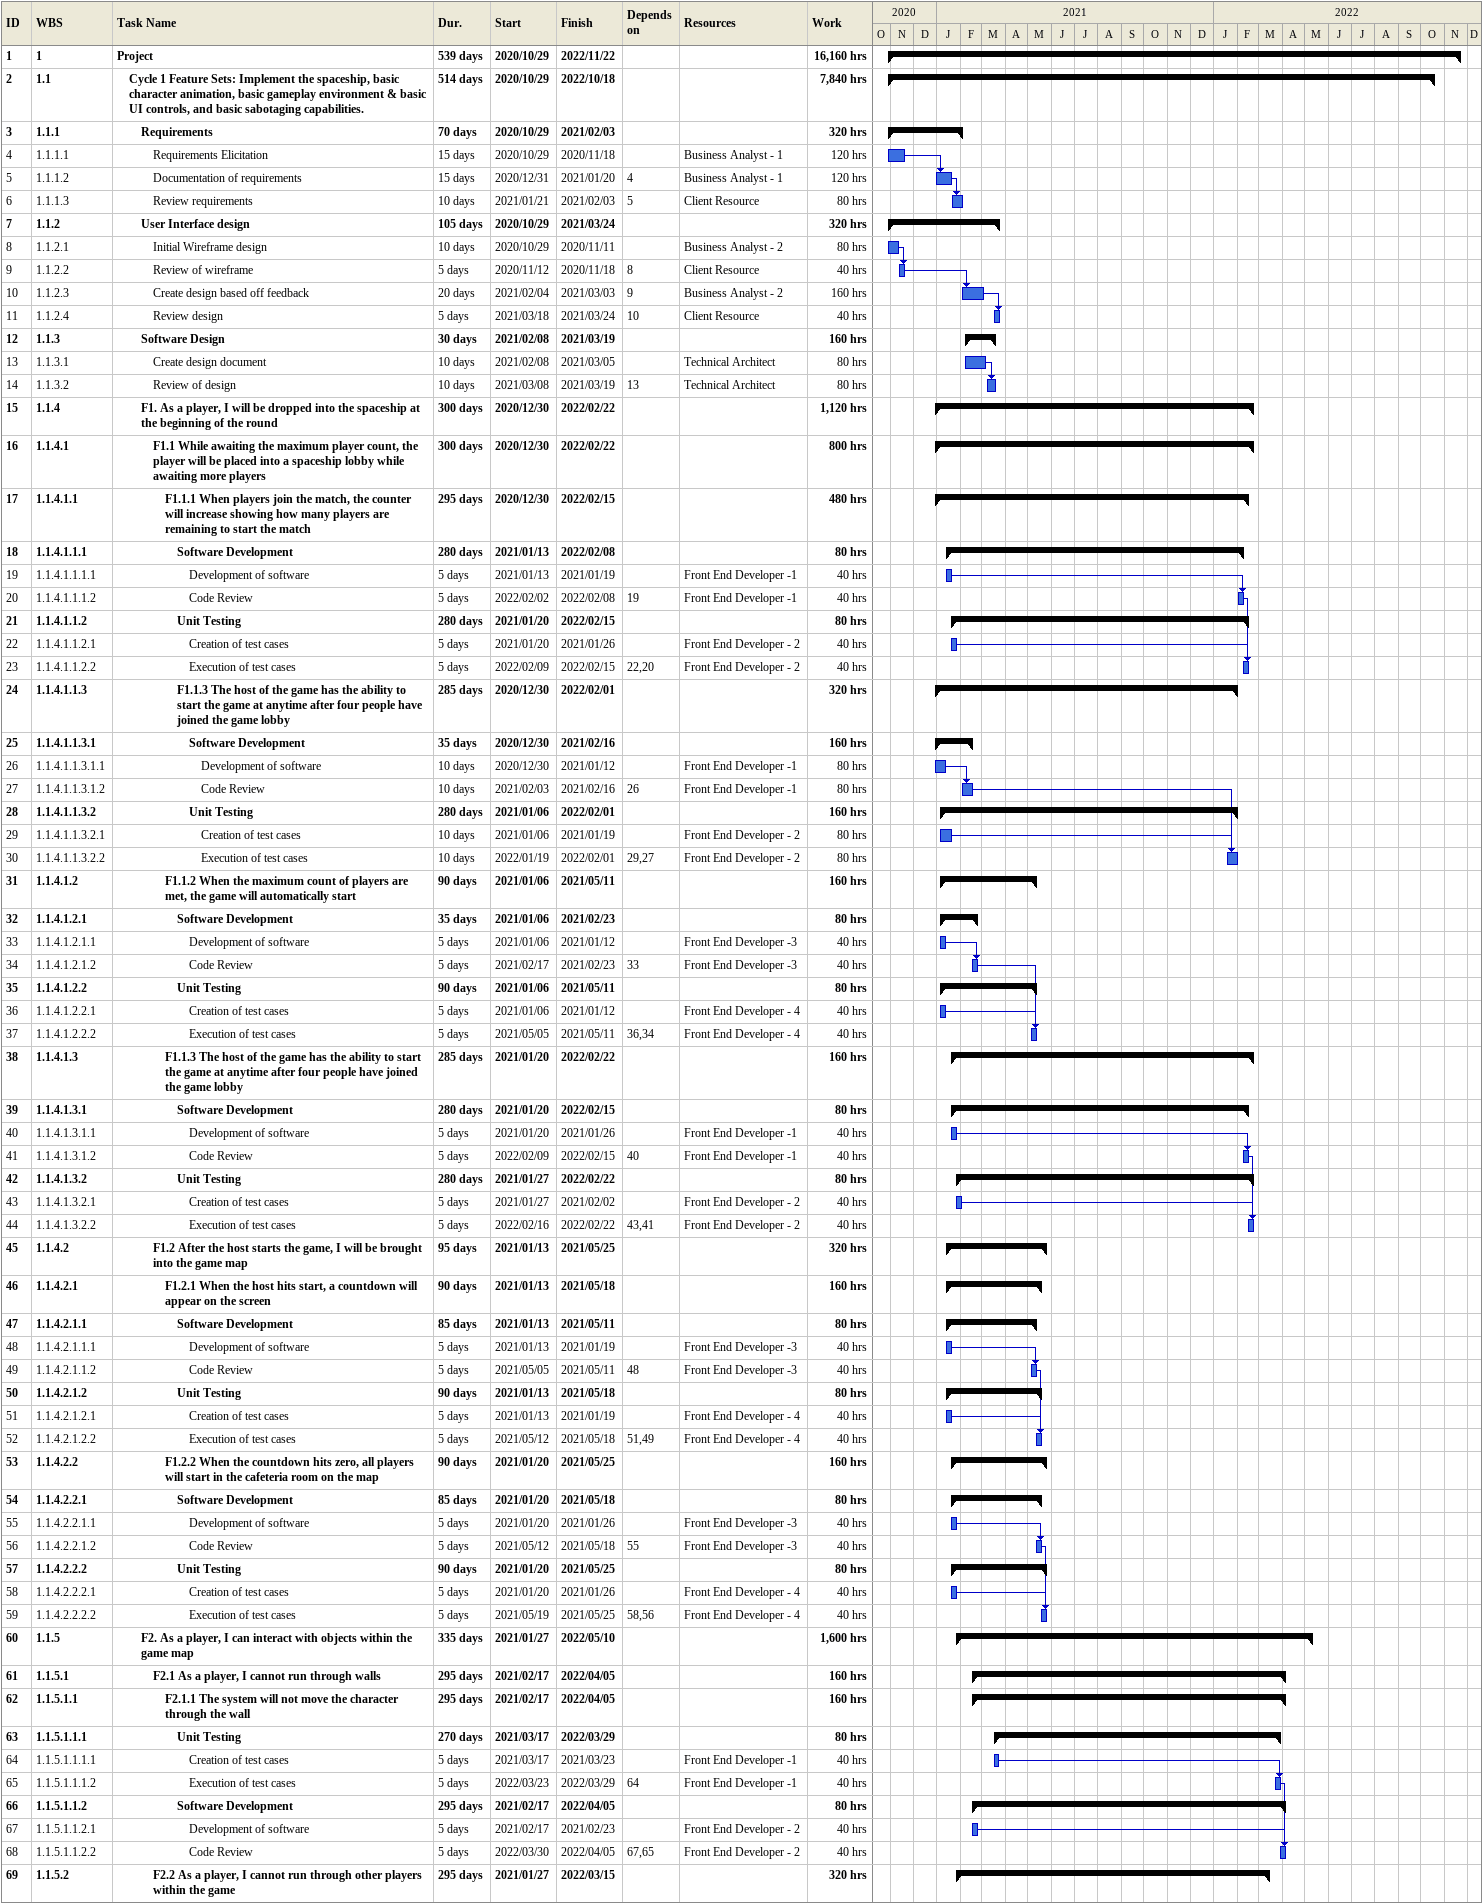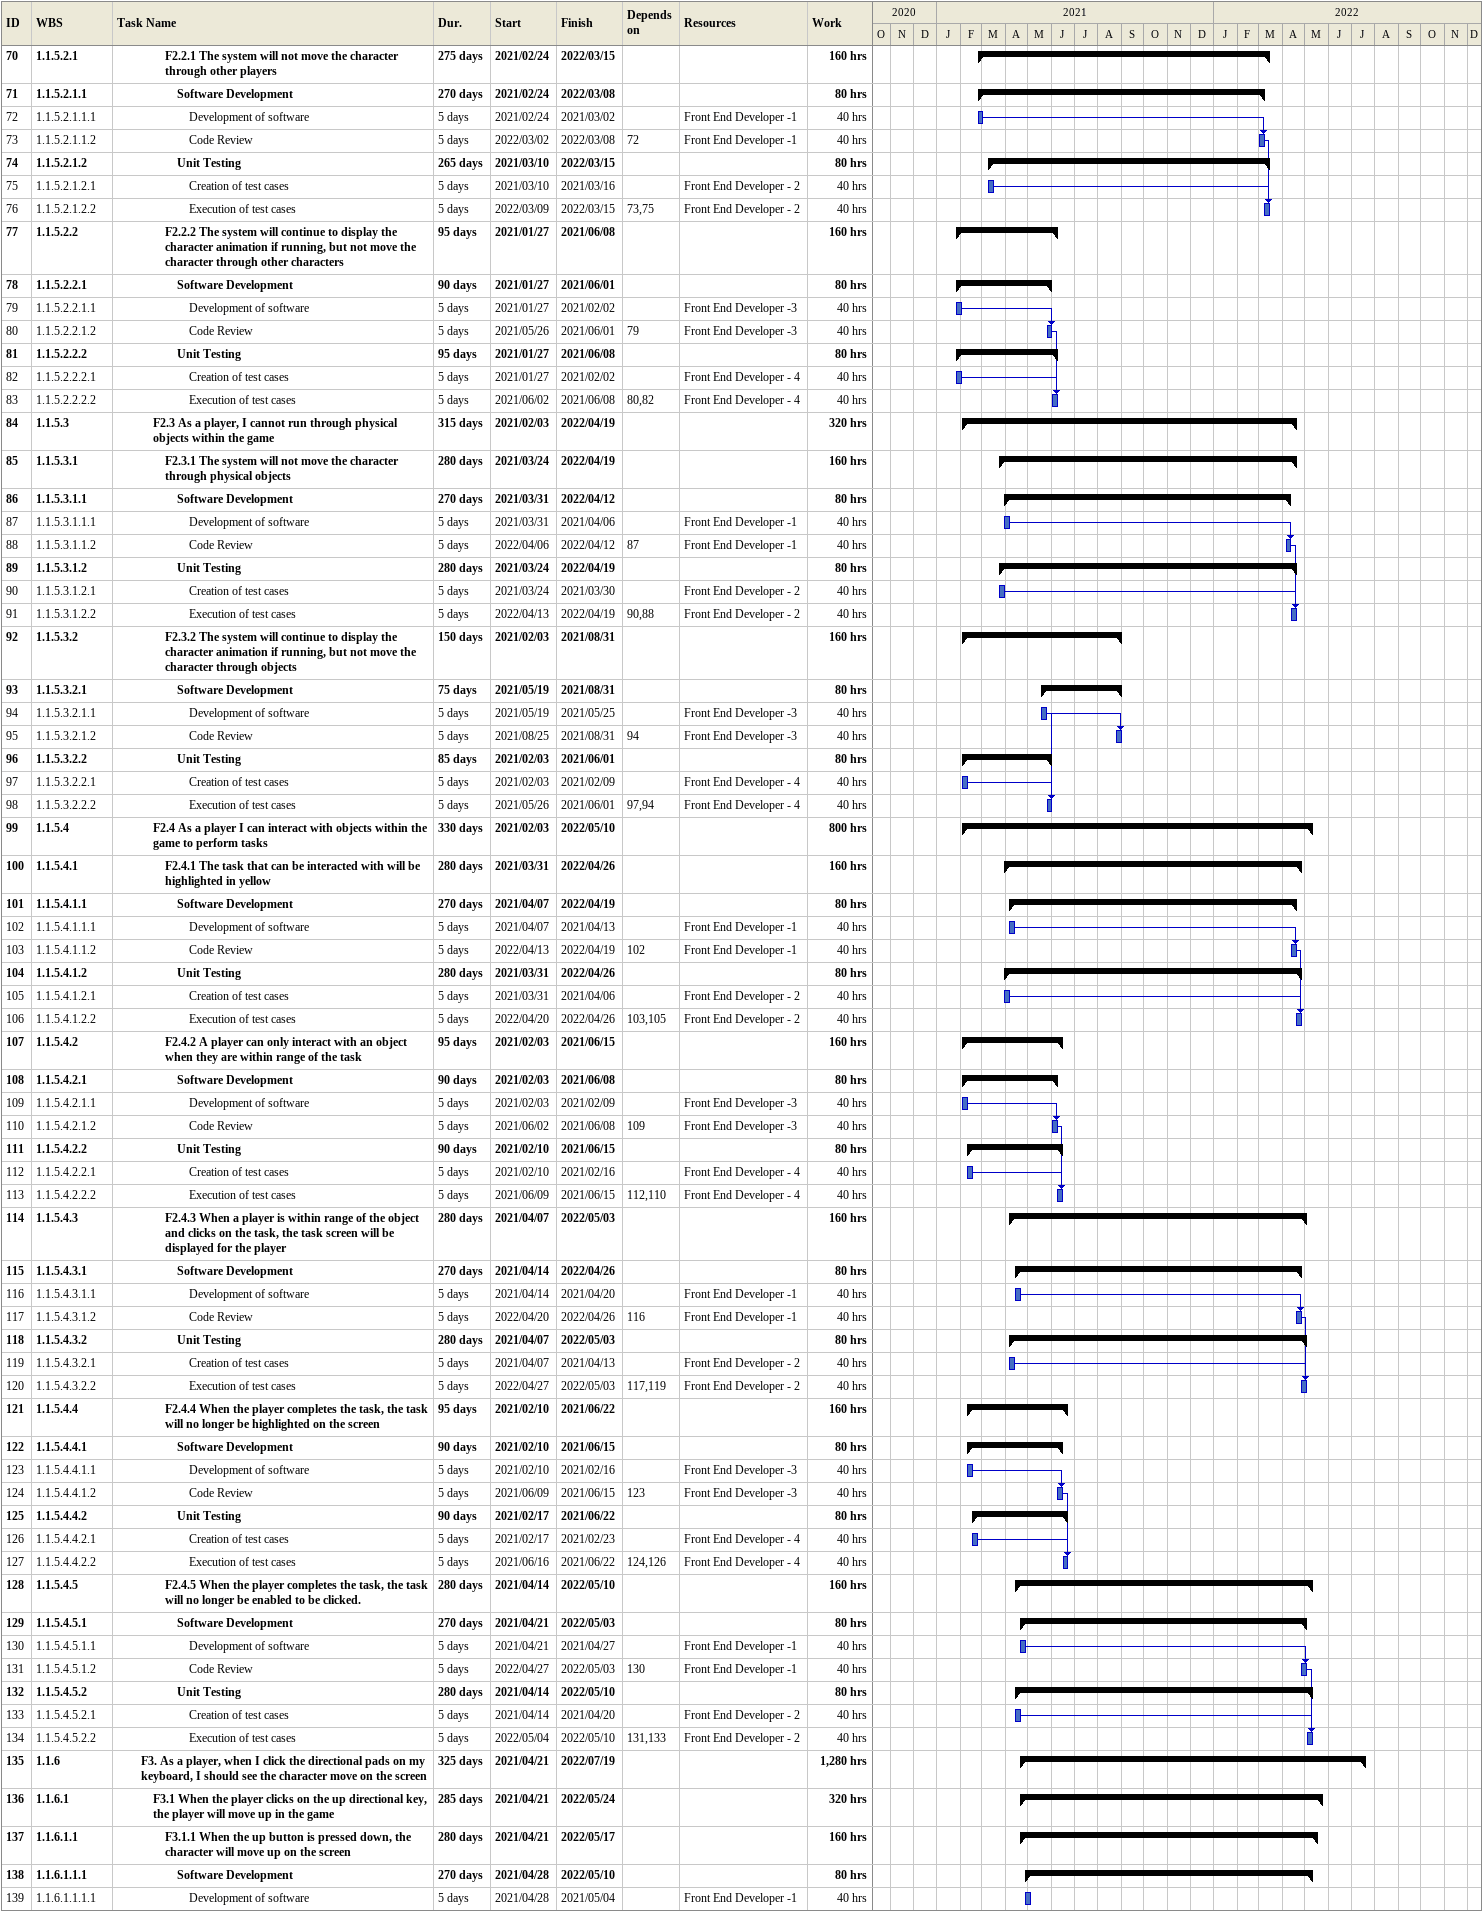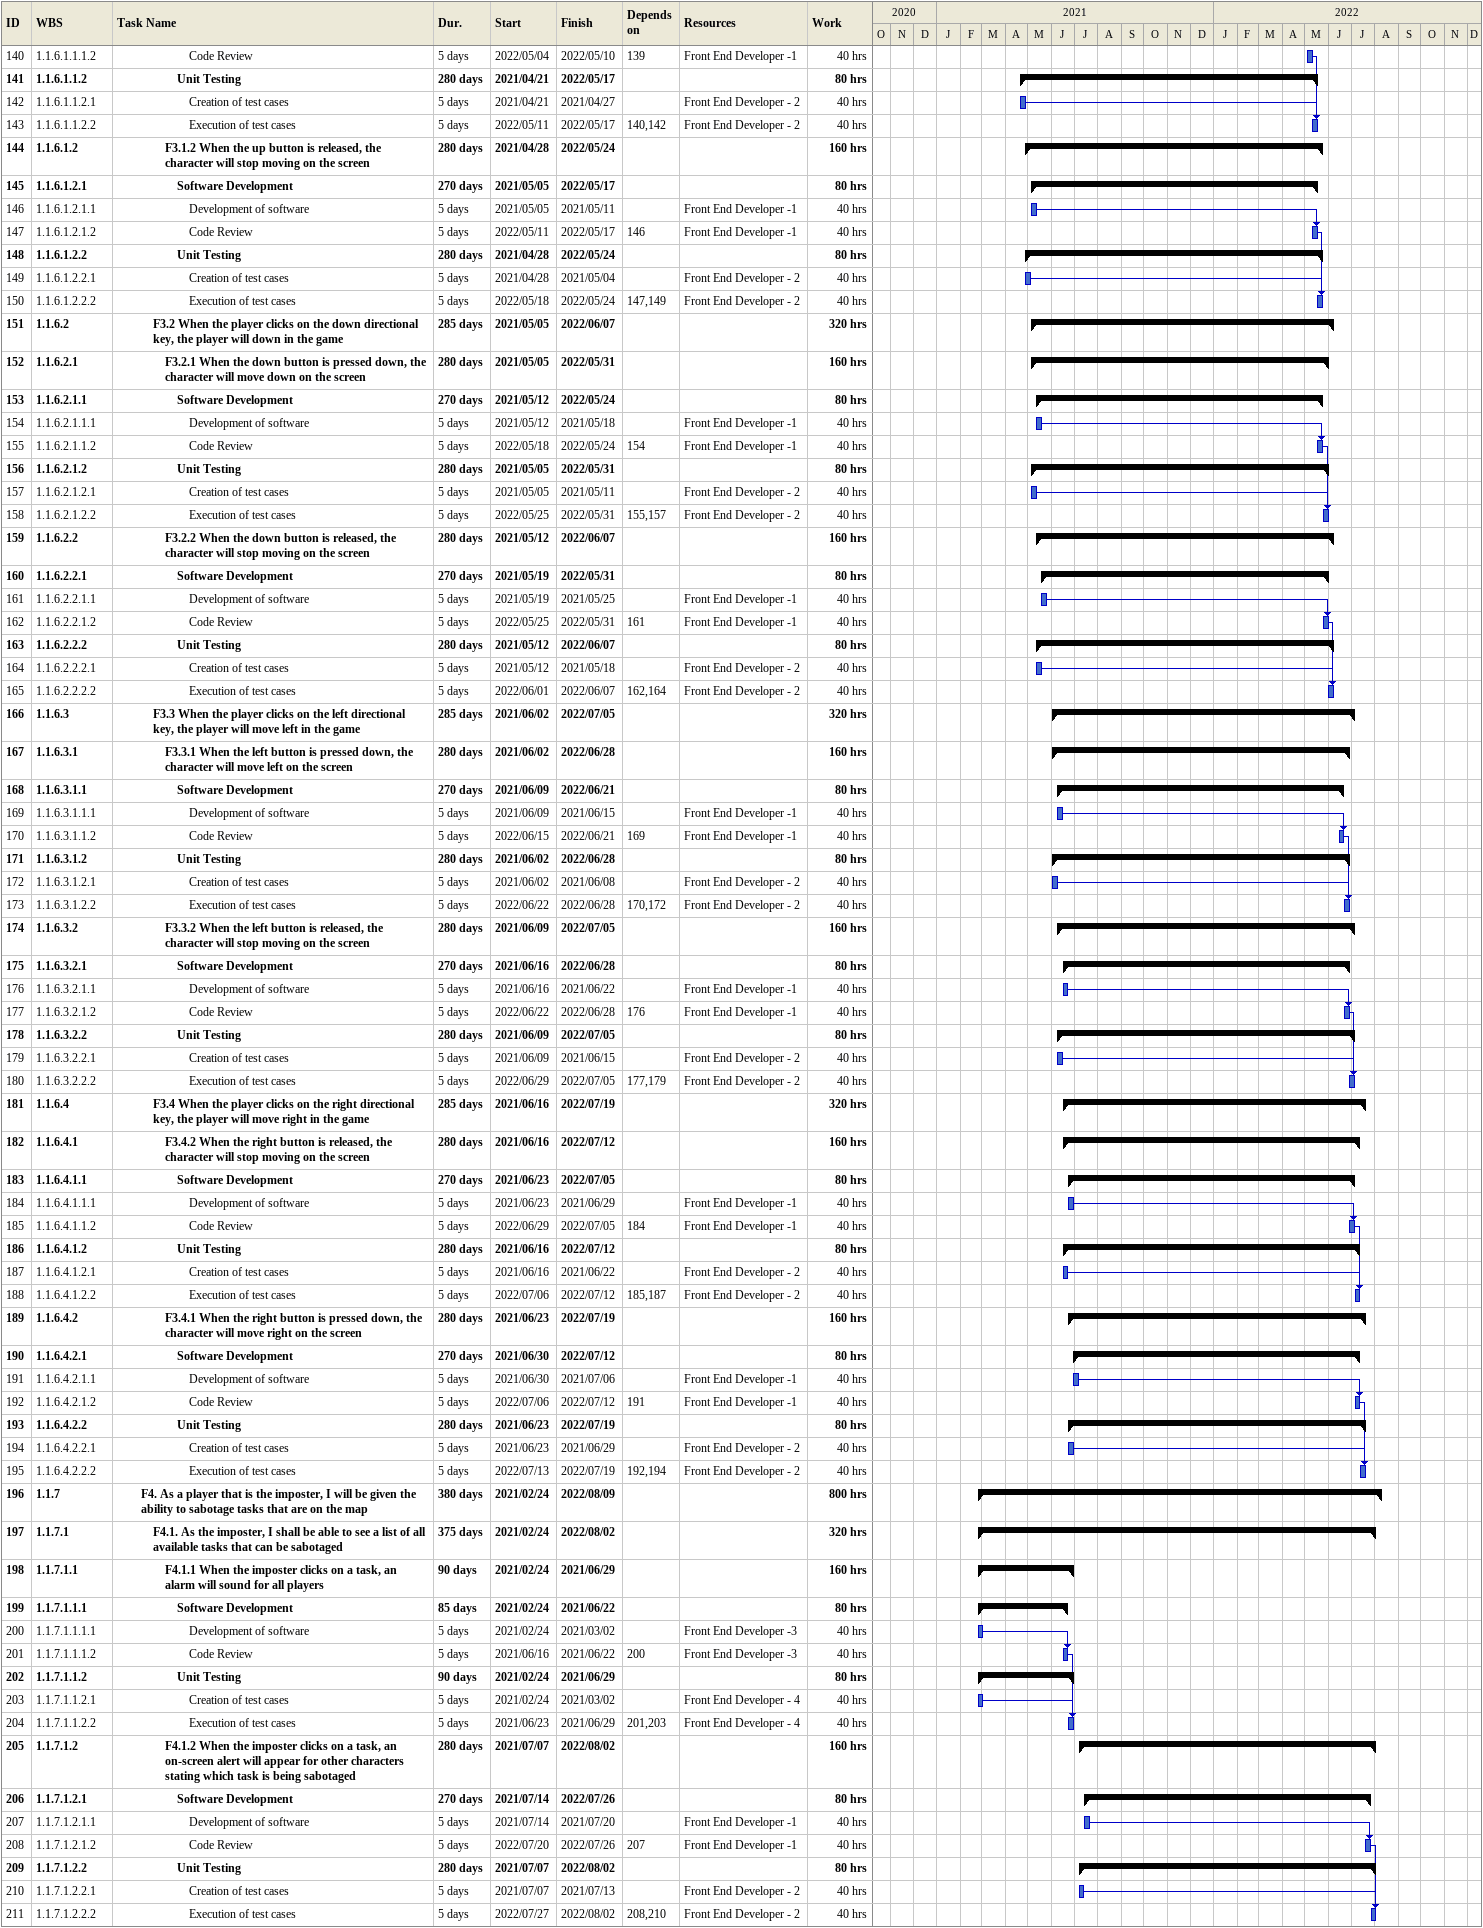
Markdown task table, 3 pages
| ID | WBS | Task | Duration | Start | Finish | Predecessors | Resources | Work (h) |
|---|---|---|---|---|---|---|---|---|
| 1 | 1 | **Project** | 539d | 2020-10-29 | 2022-11-22 |  |  | 16160 |
| 2 | 1.1 | **Cycle 1 Feature Sets: Implement the spaceship, basic character animation, basic gameplay environment & basic UI controls, and basic sabotaging capabilities.** | 514d | 2020-10-29 | 2022-10-18 |  |  | 7840 |
| 3 | 1.1.1 | **Requirements** | 70d | 2020-10-29 | 2021-02-03 |  |  | 320 |
| 4 | 1.1.1.1 | Requirements Elicitation | 15d | 2020-10-29 | 2020-11-18 |  | Business Analyst - 1 | 120 |
| 5 | 1.1.1.2 | Documentation of requirements | 15d | 2020-12-31 | 2021-01-20 | 4 | Business Analyst - 1 | 120 |
| 6 | 1.1.1.3 | Review requirements | 10d | 2021-01-21 | 2021-02-03 | 5 | Client Resource | 80 |
| 7 | 1.1.2 | **User Interface design** | 105d | 2020-10-29 | 2021-03-24 |  |  | 320 |
| 8 | 1.1.2.1 | Initial Wireframe design | 10d | 2020-10-29 | 2020-11-11 |  | Business Analyst - 2 | 80 |
| 9 | 1.1.2.2 | Review of wireframe | 5d | 2020-11-12 | 2020-11-18 | 8 | Client Resource | 40 |
| 10 | 1.1.2.3 | Create design based off feedback | 20d | 2021-02-04 | 2021-03-03 | 9 | Business Analyst - 2 | 160 |
| 11 | 1.1.2.4 | Review design | 5d | 2021-03-18 | 2021-03-24 | 10 | Client Resource | 40 |
| 12 | 1.1.3 | **Software Design** | 30d | 2021-02-08 | 2021-03-19 |  |  | 160 |
| 13 | 1.1.3.1 | Create design document | 10d | 2021-02-08 | 2021-03-05 |  | Technical Architect | 80 |
| 14 | 1.1.3.2 | Review of design | 10d | 2021-03-08 | 2021-03-19 | 13 | Technical Architect | 80 |
| 15 | 1.1.4 | **F1. As a player, I will be dropped into the spaceship at the beginning of the round** | 300d | 2020-12-30 | 2022-02-22 |  |  | 1120 |
| 16 | 1.1.4.1 | **F1.1 While awaiting the maximum player count, the player will be placed into a spaceship lobby while awaiting more players** | 300d | 2020-12-30 | 2022-02-22 |  |  | 800 |
| 17 | 1.1.4.1.1 | **F1.1.1 When players join the match, the counter will increase showing how many players are remaining to start the match** | 295d | 2020-12-30 | 2022-02-15 |  |  | 480 |
| 18 | 1.1.4.1.1.1 | **Software Development** | 280d | 2021-01-13 | 2022-02-08 |  |  | 80 |
| 19 | 1.1.4.1.1.1.1 | Development of software | 5d | 2021-01-13 | 2021-01-19 |  | Front End Developer -1 | 40 |
| 20 | 1.1.4.1.1.1.2 | Code Review | 5d | 2022-02-02 | 2022-02-08 | 19 | Front End Developer -1 | 40 |
| 21 | 1.1.4.1.1.2 | **Unit Testing** | 280d | 2021-01-20 | 2022-02-15 |  |  | 80 |
| 22 | 1.1.4.1.1.2.1 | Creation of test cases | 5d | 2021-01-20 | 2021-01-26 |  | Front End Developer - 2 | 40 |
| 23 | 1.1.4.1.1.2.2 | Execution of test cases | 5d | 2022-02-09 | 2022-02-15 | 22, 20 | Front End Developer - 2 | 40 |
| 24 | 1.1.4.1.1.3 | **F1.1.3 The host of the game has the ability to start the game at anytime after four people have joined the game lobby** | 285d | 2020-12-30 | 2022-02-01 |  |  | 320 |
| 25 | 1.1.4.1.1.3.1 | **Software Development** | 35d | 2020-12-30 | 2021-02-16 |  |  | 160 |
| 26 | 1.1.4.1.1.3.1.1 | Development of software | 10d | 2020-12-30 | 2021-01-12 |  | Front End Developer -1 | 80 |
| 27 | 1.1.4.1.1.3.1.2 | Code Review | 10d | 2021-02-03 | 2021-02-16 | 26 | Front End Developer -1 | 80 |
| 28 | 1.1.4.1.1.3.2 | **Unit Testing** | 280d | 2021-01-06 | 2022-02-01 |  |  | 160 |
| 29 | 1.1.4.1.1.3.2.1 | Creation of test cases | 10d | 2021-01-06 | 2021-01-19 |  | Front End Developer - 2 | 80 |
| 30 | 1.1.4.1.1.3.2.2 | Execution of test cases | 10d | 2022-01-19 | 2022-02-01 | 29, 27 | Front End Developer - 2 | 80 |
| 31 | 1.1.4.1.2 | **F1.1.2 When the maximum count of players are met, the game will automatically start** | 90d | 2021-01-06 | 2021-05-11 |  |  | 160 |
| 32 | 1.1.4.1.2.1 | **Software Development** | 35d | 2021-01-06 | 2021-02-23 |  |  | 80 |
| 33 | 1.1.4.1.2.1.1 | Development of software | 5d | 2021-01-06 | 2021-01-12 |  | Front End Developer -3 | 40 |
| 34 | 1.1.4.1.2.1.2 | Code Review | 5d | 2021-02-17 | 2021-02-23 | 33 | Front End Developer -3 | 40 |
| 35 | 1.1.4.1.2.2 | **Unit Testing** | 90d | 2021-01-06 | 2021-05-11 |  |  | 80 |
| 36 | 1.1.4.1.2.2.1 | Creation of test cases | 5d | 2021-01-06 | 2021-01-12 |  | Front End Developer - 4 | 40 |
| 37 | 1.1.4.1.2.2.2 | Execution of test cases | 5d | 2021-05-05 | 2021-05-11 | 36, 34 | Front End Developer - 4 | 40 |
| 38 | 1.1.4.1.3 | **F1.1.3 The host of the game has the ability to start the game at anytime after four people have joined the game lobby** | 285d | 2021-01-20 | 2022-02-22 |  |  | 160 |
| 39 | 1.1.4.1.3.1 | **Software Development** | 280d | 2021-01-20 | 2022-02-15 |  |  | 80 |
| 40 | 1.1.4.1.3.1.1 | Development of software | 5d | 2021-01-20 | 2021-01-26 |  | Front End Developer -1 | 40 |
| 41 | 1.1.4.1.3.1.2 | Code Review | 5d | 2022-02-09 | 2022-02-15 | 40 | Front End Developer -1 | 40 |
| 42 | 1.1.4.1.3.2 | **Unit Testing** | 280d | 2021-01-27 | 2022-02-22 |  |  | 80 |
| 43 | 1.1.4.1.3.2.1 | Creation of test cases | 5d | 2021-01-27 | 2021-02-02 |  | Front End Developer - 2 | 40 |
| 44 | 1.1.4.1.3.2.2 | Execution of test cases | 5d | 2022-02-16 | 2022-02-22 | 43, 41 | Front End Developer - 2 | 40 |
| 45 | 1.1.4.2 | **F1.2 After the host starts the game, I will be brought into the game map** | 95d | 2021-01-13 | 2021-05-25 |  |  | 320 |
| 46 | 1.1.4.2.1 | **F1.2.1 When the host hits start, a countdown will appear on the screen** | 90d | 2021-01-13 | 2021-05-18 |  |  | 160 |
| 47 | 1.1.4.2.1.1 | **Software Development** | 85d | 2021-01-13 | 2021-05-11 |  |  | 80 |
| 48 | 1.1.4.2.1.1.1 | Development of software | 5d | 2021-01-13 | 2021-01-19 |  | Front End Developer -3 | 40 |
| 49 | 1.1.4.2.1.1.2 | Code Review | 5d | 2021-05-05 | 2021-05-11 | 48 | Front End Developer -3 | 40 |
| 50 | 1.1.4.2.1.2 | **Unit Testing** | 90d | 2021-01-13 | 2021-05-18 |  |  | 80 |
| 51 | 1.1.4.2.1.2.1 | Creation of test cases | 5d | 2021-01-13 | 2021-01-19 |  | Front End Developer - 4 | 40 |
| 52 | 1.1.4.2.1.2.2 | Execution of test cases | 5d | 2021-05-12 | 2021-05-18 | 51, 49 | Front End Developer - 4 | 40 |
| 53 | 1.1.4.2.2 | **F1.2.2 When the countdown hits zero, all players will start in the cafeteria room on the map** | 90d | 2021-01-20 | 2021-05-25 |  |  | 160 |
| 54 | 1.1.4.2.2.1 | **Software Development** | 85d | 2021-01-20 | 2021-05-18 |  |  | 80 |
| 55 | 1.1.4.2.2.1.1 | Development of software | 5d | 2021-01-20 | 2021-01-26 |  | Front End Developer -3 | 40 |
| 56 | 1.1.4.2.2.1.2 | Code Review | 5d | 2021-05-12 | 2021-05-18 | 55 | Front End Developer -3 | 40 |
| 57 | 1.1.4.2.2.2 | **Unit Testing** | 90d | 2021-01-20 | 2021-05-25 |  |  | 80 |
| 58 | 1.1.4.2.2.2.1 | Creation of test cases | 5d | 2021-01-20 | 2021-01-26 |  | Front End Developer - 4 | 40 |
| 59 | 1.1.4.2.2.2.2 | Execution of test cases | 5d | 2021-05-19 | 2021-05-25 | 58, 56 | Front End Developer - 4 | 40 |
| 60 | 1.1.5 | **F2. As a player, I can interact with objects within the game map** | 335d | 2021-01-27 | 2022-05-10 |  |  | 1600 |
| 61 | 1.1.5.1 | **F2.1 As a player, I cannot run through walls** | 295d | 2021-02-17 | 2022-04-05 |  |  | 160 |
| 62 | 1.1.5.1.1 | **F2.1.1 The system will not move the character through the wall** | 295d | 2021-02-17 | 2022-04-05 |  |  | 160 |
| 63 | 1.1.5.1.1.1 | **Unit Testing** | 270d | 2021-03-17 | 2022-03-29 |  |  | 80 |
| 64 | 1.1.5.1.1.1.1 | Creation of test cases | 5d | 2021-03-17 | 2021-03-23 |  | Front End Developer -1 | 40 |
| 65 | 1.1.5.1.1.1.2 | Execution of test cases | 5d | 2022-03-23 | 2022-03-29 | 64 | Front End Developer -1 | 40 |
| 66 | 1.1.5.1.1.2 | **Software Development** | 295d | 2021-02-17 | 2022-04-05 |  |  | 80 |
| 67 | 1.1.5.1.1.2.1 | Development of software | 5d | 2021-02-17 | 2021-02-23 |  | Front End Developer - 2 | 40 |
| 68 | 1.1.5.1.1.2.2 | Code Review | 5d | 2022-03-30 | 2022-04-05 | 67, 65 | Front End Developer - 2 | 40 |
| 69 | 1.1.5.2 | **F2.2 As a player, I cannot run through other players within the game** | 295d | 2021-01-27 | 2022-03-15 |  |  | 320 |
| 70 | 1.1.5.2.1 | **F2.2.1 The system will not move the character through other players** | 275d | 2021-02-24 | 2022-03-15 |  |  | 160 |
| 71 | 1.1.5.2.1.1 | **Software Development** | 270d | 2021-02-24 | 2022-03-08 |  |  | 80 |
| 72 | 1.1.5.2.1.1.1 | Development of software | 5d | 2021-02-24 | 2021-03-02 |  | Front End Developer -1 | 40 |
| 73 | 1.1.5.2.1.1.2 | Code Review | 5d | 2022-03-02 | 2022-03-08 | 72 | Front End Developer -1 | 40 |
| 74 | 1.1.5.2.1.2 | **Unit Testing** | 265d | 2021-03-10 | 2022-03-15 |  |  | 80 |
| 75 | 1.1.5.2.1.2.1 | Creation of test cases | 5d | 2021-03-10 | 2021-03-16 |  | Front End Developer - 2 | 40 |
| 76 | 1.1.5.2.1.2.2 | Execution of test cases | 5d | 2022-03-09 | 2022-03-15 | 73, 75 | Front End Developer - 2 | 40 |
| 77 | 1.1.5.2.2 | **F2.2.2 The system will continue to display the character animation if running, but not move the character through other characters** | 95d | 2021-01-27 | 2021-06-08 |  |  | 160 |
| 78 | 1.1.5.2.2.1 | **Software Development** | 90d | 2021-01-27 | 2021-06-01 |  |  | 80 |
| 79 | 1.1.5.2.2.1.1 | Development of software | 5d | 2021-01-27 | 2021-02-02 |  | Front End Developer -3 | 40 |
| 80 | 1.1.5.2.2.1.2 | Code Review | 5d | 2021-05-26 | 2021-06-01 | 79 | Front End Developer -3 | 40 |
| 81 | 1.1.5.2.2.2 | **Unit Testing** | 95d | 2021-01-27 | 2021-06-08 |  |  | 80 |
| 82 | 1.1.5.2.2.2.1 | Creation of test cases | 5d | 2021-01-27 | 2021-02-02 |  | Front End Developer - 4 | 40 |
| 83 | 1.1.5.2.2.2.2 | Execution of test cases | 5d | 2021-06-02 | 2021-06-08 | 80, 82 | Front End Developer - 4 | 40 |
| 84 | 1.1.5.3 | **F2.3 As a player, I cannot run through physical objects within the game** | 315d | 2021-02-03 | 2022-04-19 |  |  | 320 |
| 85 | 1.1.5.3.1 | **F2.3.1 The system will not move the character through physical objects** | 280d | 2021-03-24 | 2022-04-19 |  |  | 160 |
| 86 | 1.1.5.3.1.1 | **Software Development** | 270d | 2021-03-31 | 2022-04-12 |  |  | 80 |
| 87 | 1.1.5.3.1.1.1 | Development of software | 5d | 2021-03-31 | 2021-04-06 |  | Front End Developer -1 | 40 |
| 88 | 1.1.5.3.1.1.2 | Code Review | 5d | 2022-04-06 | 2022-04-12 | 87 | Front End Developer -1 | 40 |
| 89 | 1.1.5.3.1.2 | **Unit Testing** | 280d | 2021-03-24 | 2022-04-19 |  |  | 80 |
| 90 | 1.1.5.3.1.2.1 | Creation of test cases | 5d | 2021-03-24 | 2021-03-30 |  | Front End Developer - 2 | 40 |
| 91 | 1.1.5.3.1.2.2 | Execution of test cases | 5d | 2022-04-13 | 2022-04-19 | 90, 88 | Front End Developer - 2 | 40 |
| 92 | 1.1.5.3.2 | **F2.3.2 The system will continue to display the character animation if running, but not move the character through objects** | 150d | 2021-02-03 | 2021-08-31 |  |  | 160 |
| 93 | 1.1.5.3.2.1 | **Software Development** | 75d | 2021-05-19 | 2021-08-31 |  |  | 80 |
| 94 | 1.1.5.3.2.1.1 | Development of software | 5d | 2021-05-19 | 2021-05-25 |  | Front End Developer -3 | 40 |
| 95 | 1.1.5.3.2.1.2 | Code Review | 5d | 2021-08-25 | 2021-08-31 | 94 | Front End Developer -3 | 40 |
| 96 | 1.1.5.3.2.2 | **Unit Testing** | 85d | 2021-02-03 | 2021-06-01 |  |  | 80 |
| 97 | 1.1.5.3.2.2.1 | Creation of test cases | 5d | 2021-02-03 | 2021-02-09 |  | Front End Developer - 4 | 40 |
| 98 | 1.1.5.3.2.2.2 | Execution of test cases | 5d | 2021-05-26 | 2021-06-01 | 97, 94 | Front End Developer - 4 | 40 |
| 99 | 1.1.5.4 | **F2.4 As a player I can interact with objects within the game to perform tasks** | 330d | 2021-02-03 | 2022-05-10 |  |  | 800 |
| 100 | 1.1.5.4.1 | **F2.4.1 The task that can be interacted with will be highlighted in yellow** | 280d | 2021-03-31 | 2022-04-26 |  |  | 160 |
| 101 | 1.1.5.4.1.1 | **Software Development** | 270d | 2021-04-07 | 2022-04-19 |  |  | 80 |
| 102 | 1.1.5.4.1.1.1 | Development of software | 5d | 2021-04-07 | 2021-04-13 |  | Front End Developer -1 | 40 |
| 103 | 1.1.5.4.1.1.2 | Code Review | 5d | 2022-04-13 | 2022-04-19 | 102 | Front End Developer -1 | 40 |
| 104 | 1.1.5.4.1.2 | **Unit Testing** | 280d | 2021-03-31 | 2022-04-26 |  |  | 80 |
| 105 | 1.1.5.4.1.2.1 | Creation of test cases | 5d | 2021-03-31 | 2021-04-06 |  | Front End Developer - 2 | 40 |
| 106 | 1.1.5.4.1.2.2 | Execution of test cases | 5d | 2022-04-20 | 2022-04-26 | 103, 105 | Front End Developer - 2 | 40 |
| 107 | 1.1.5.4.2 | **F2.4.2 A player can only interact with an object when they are within range of the task** | 95d | 2021-02-03 | 2021-06-15 |  |  | 160 |
| 108 | 1.1.5.4.2.1 | **Software Development** | 90d | 2021-02-03 | 2021-06-08 |  |  | 80 |
| 109 | 1.1.5.4.2.1.1 | Development of software | 5d | 2021-02-03 | 2021-02-09 |  | Front End Developer -3 | 40 |
| 110 | 1.1.5.4.2.1.2 | Code Review | 5d | 2021-06-02 | 2021-06-08 | 109 | Front End Developer -3 | 40 |
| 111 | 1.1.5.4.2.2 | **Unit Testing** | 90d | 2021-02-10 | 2021-06-15 |  |  | 80 |
| 112 | 1.1.5.4.2.2.1 | Creation of test cases | 5d | 2021-02-10 | 2021-02-16 |  | Front End Developer - 4 | 40 |
| 113 | 1.1.5.4.2.2.2 | Execution of test cases | 5d | 2021-06-09 | 2021-06-15 | 112, 110 | Front End Developer - 4 | 40 |
| 114 | 1.1.5.4.3 | **F2.4.3 When a player is within range of the object and clicks on the task, the task screen will be displayed for the player** | 280d | 2021-04-07 | 2022-05-03 |  |  | 160 |
| 115 | 1.1.5.4.3.1 | **Software Development** | 270d | 2021-04-14 | 2022-04-26 |  |  | 80 |
| 116 | 1.1.5.4.3.1.1 | Development of software | 5d | 2021-04-14 | 2021-04-20 |  | Front End Developer -1 | 40 |
| 117 | 1.1.5.4.3.1.2 | Code Review | 5d | 2022-04-20 | 2022-04-26 | 116 | Front End Developer -1 | 40 |
| 118 | 1.1.5.4.3.2 | **Unit Testing** | 280d | 2021-04-07 | 2022-05-03 |  |  | 80 |
| 119 | 1.1.5.4.3.2.1 | Creation of test cases | 5d | 2021-04-07 | 2021-04-13 |  | Front End Developer - 2 | 40 |
| 120 | 1.1.5.4.3.2.2 | Execution of test cases | 5d | 2022-04-27 | 2022-05-03 | 117, 119 | Front End Developer - 2 | 40 |
| 121 | 1.1.5.4.4 | **F2.4.4 When the player completes the task, the task will no longer be highlighted on the screen** | 95d | 2021-02-10 | 2021-06-22 |  |  | 160 |
| 122 | 1.1.5.4.4.1 | **Software Development** | 90d | 2021-02-10 | 2021-06-15 |  |  | 80 |
| 123 | 1.1.5.4.4.1.1 | Development of software | 5d | 2021-02-10 | 2021-02-16 |  | Front End Developer -3 | 40 |
| 124 | 1.1.5.4.4.1.2 | Code Review | 5d | 2021-06-09 | 2021-06-15 | 123 | Front End Developer -3 | 40 |
| 125 | 1.1.5.4.4.2 | **Unit Testing** | 90d | 2021-02-17 | 2021-06-22 |  |  | 80 |
| 126 | 1.1.5.4.4.2.1 | Creation of test cases | 5d | 2021-02-17 | 2021-02-23 |  | Front End Developer - 4 | 40 |
| 127 | 1.1.5.4.4.2.2 | Execution of test cases | 5d | 2021-06-16 | 2021-06-22 | 124, 126 | Front End Developer - 4 | 40 |
| 128 | 1.1.5.4.5 | **F2.4.5 When the player completes the task, the task will no longer be enabled to be clicked.** | 280d | 2021-04-14 | 2022-05-10 |  |  | 160 |
| 129 | 1.1.5.4.5.1 | **Software Development** | 270d | 2021-04-21 | 2022-05-03 |  |  | 80 |
| 130 | 1.1.5.4.5.1.1 | Development of software | 5d | 2021-04-21 | 2021-04-27 |  | Front End Developer -1 | 40 |
| 131 | 1.1.5.4.5.1.2 | Code Review | 5d | 2022-04-27 | 2022-05-03 | 130 | Front End Developer -1 | 40 |
| 132 | 1.1.5.4.5.2 | **Unit Testing** | 280d | 2021-04-14 | 2022-05-10 |  |  | 80 |
| 133 | 1.1.5.4.5.2.1 | Creation of test cases | 5d | 2021-04-14 | 2021-04-20 |  | Front End Developer - 2 | 40 |
| 134 | 1.1.5.4.5.2.2 | Execution of test cases | 5d | 2022-05-04 | 2022-05-10 | 131, 133 | Front End Developer - 2 | 40 |
| 135 | 1.1.6 | **F3. As a player, when I click the directional pads on my keyboard, I should see the character move on the screen** | 325d | 2021-04-21 | 2022-07-19 |  |  | 1280 |
| 136 | 1.1.6.1 | **F3.1 When the player clicks on the up directional key, the player will move up in the game** | 285d | 2021-04-21 | 2022-05-24 |  |  | 320 |
| 137 | 1.1.6.1.1 | **F3.1.1 When the up button is pressed down, the character will move up on the screen** | 280d | 2021-04-21 | 2022-05-17 |  |  | 160 |
| 138 | 1.1.6.1.1.1 | **Software Development** | 270d | 2021-04-28 | 2022-05-10 |  |  | 80 |
| 139 | 1.1.6.1.1.1.1 | Development of software | 5d | 2021-04-28 | 2021-05-04 |  | Front End Developer -1 | 40 |
| 140 | 1.1.6.1.1.1.2 | Code Review | 5d | 2022-05-04 | 2022-05-10 | 139 | Front End Developer -1 | 40 |
| 141 | 1.1.6.1.1.2 | **Unit Testing** | 280d | 2021-04-21 | 2022-05-17 |  |  | 80 |
| 142 | 1.1.6.1.1.2.1 | Creation of test cases | 5d | 2021-04-21 | 2021-04-27 |  | Front End Developer - 2 | 40 |
| 143 | 1.1.6.1.1.2.2 | Execution of test cases | 5d | 2022-05-11 | 2022-05-17 | 140, 142 | Front End Developer - 2 | 40 |
| 144 | 1.1.6.1.2 | **F3.1.2 When the up button is released, the character will stop moving on the screen** | 280d | 2021-04-28 | 2022-05-24 |  |  | 160 |
| 145 | 1.1.6.1.2.1 | **Software Development** | 270d | 2021-05-05 | 2022-05-17 |  |  | 80 |
| 146 | 1.1.6.1.2.1.1 | Development of software | 5d | 2021-05-05 | 2021-05-11 |  | Front End Developer -1 | 40 |
| 147 | 1.1.6.1.2.1.2 | Code Review | 5d | 2022-05-11 | 2022-05-17 | 146 | Front End Developer -1 | 40 |
| 148 | 1.1.6.1.2.2 | **Unit Testing** | 280d | 2021-04-28 | 2022-05-24 |  |  | 80 |
| 149 | 1.1.6.1.2.2.1 | Creation of test cases | 5d | 2021-04-28 | 2021-05-04 |  | Front End Developer - 2 | 40 |
| 150 | 1.1.6.1.2.2.2 | Execution of test cases | 5d | 2022-05-18 | 2022-05-24 | 147, 149 | Front End Developer - 2 | 40 |
| 151 | 1.1.6.2 | **F3.2 When the player clicks on the down directional key, the player will down in the game** | 285d | 2021-05-05 | 2022-06-07 |  |  | 320 |
| 152 | 1.1.6.2.1 | **F3.2.1 When the down button is pressed down, the character will move down on the screen** | 280d | 2021-05-05 | 2022-05-31 |  |  | 160 |
| 153 | 1.1.6.2.1.1 | **Software Development** | 270d | 2021-05-12 | 2022-05-24 |  |  | 80 |
| 154 | 1.1.6.2.1.1.1 | Development of software | 5d | 2021-05-12 | 2021-05-18 |  | Front End Developer -1 | 40 |
| 155 | 1.1.6.2.1.1.2 | Code Review | 5d | 2022-05-18 | 2022-05-24 | 154 | Front End Developer -1 | 40 |
| 156 | 1.1.6.2.1.2 | **Unit Testing** | 280d | 2021-05-05 | 2022-05-31 |  |  | 80 |
| 157 | 1.1.6.2.1.2.1 | Creation of test cases | 5d | 2021-05-05 | 2021-05-11 |  | Front End Developer - 2 | 40 |
| 158 | 1.1.6.2.1.2.2 | Execution of test cases | 5d | 2022-05-25 | 2022-05-31 | 155, 157 | Front End Developer - 2 | 40 |
| 159 | 1.1.6.2.2 | **F3.2.2 When the down button is released, the character will stop moving on the screen** | 280d | 2021-05-12 | 2022-06-07 |  |  | 160 |
| 160 | 1.1.6.2.2.1 | **Software Development** | 270d | 2021-05-19 | 2022-05-31 |  |  | 80 |
| 161 | 1.1.6.2.2.1.1 | Development of software | 5d | 2021-05-19 | 2021-05-25 |  | Front End Developer -1 | 40 |
| 162 | 1.1.6.2.2.1.2 | Code Review | 5d | 2022-05-25 | 2022-05-31 | 161 | Front End Developer -1 | 40 |
| 163 | 1.1.6.2.2.2 | **Unit Testing** | 280d | 2021-05-12 | 2022-06-07 |  |  | 80 |
| 164 | 1.1.6.2.2.2.1 | Creation of test cases | 5d | 2021-05-12 | 2021-05-18 |  | Front End Developer - 2 | 40 |
| 165 | 1.1.6.2.2.2.2 | Execution of test cases | 5d | 2022-06-01 | 2022-06-07 | 162, 164 | Front End Developer - 2 | 40 |
| 166 | 1.1.6.3 | **F3.3 When the player clicks on the left directional key, the player will move left in the game** | 285d | 2021-06-02 | 2022-07-05 |  |  | 320 |
| 167 | 1.1.6.3.1 | **F3.3.1 When the left button is pressed down, the character will move left on the screen** | 280d | 2021-06-02 | 2022-06-28 |  |  | 160 |
| 168 | 1.1.6.3.1.1 | **Software Development** | 270d | 2021-06-09 | 2022-06-21 |  |  | 80 |
| 169 | 1.1.6.3.1.1.1 | Development of software | 5d | 2021-06-09 | 2021-06-15 |  | Front End Developer -1 | 40 |
| 170 | 1.1.6.3.1.1.2 | Code Review | 5d | 2022-06-15 | 2022-06-21 | 169 | Front End Developer -1 | 40 |
| 171 | 1.1.6.3.1.2 | **Unit Testing** | 280d | 2021-06-02 | 2022-06-28 |  |  | 80 |
| 172 | 1.1.6.3.1.2.1 | Creation of test cases | 5d | 2021-06-02 | 2021-06-08 |  | Front End Developer - 2 | 40 |
| 173 | 1.1.6.3.1.2.2 | Execution of test cases | 5d | 2022-06-22 | 2022-06-28 | 170, 172 | Front End Developer - 2 | 40 |
| 174 | 1.1.6.3.2 | **F3.3.2 When the left button is released, the character will stop moving on the screen** | 280d | 2021-06-09 | 2022-07-05 |  |  | 160 |
| 175 | 1.1.6.3.2.1 | **Software Development** | 270d | 2021-06-16 | 2022-06-28 |  |  | 80 |
| 176 | 1.1.6.3.2.1.1 | Development of software | 5d | 2021-06-16 | 2021-06-22 |  | Front End Developer -1 | 40 |
| 177 | 1.1.6.3.2.1.2 | Code Review | 5d | 2022-06-22 | 2022-06-28 | 176 | Front End Developer -1 | 40 |
| 178 | 1.1.6.3.2.2 | **Unit Testing** | 280d | 2021-06-09 | 2022-07-05 |  |  | 80 |
| 179 | 1.1.6.3.2.2.1 | Creation of test cases | 5d | 2021-06-09 | 2021-06-15 |  | Front End Developer - 2 | 40 |
| 180 | 1.1.6.3.2.2.2 | Execution of test cases | 5d | 2022-06-29 | 2022-07-05 | 177, 179 | Front End Developer - 2 | 40 |
| 181 | 1.1.6.4 | **F3.4 When the player clicks on the right directional key, the player will move right in the game** | 285d | 2021-06-16 | 2022-07-19 |  |  | 320 |
| 182 | 1.1.6.4.1 | **F3.4.2 When the right button is released, the character will stop moving on the screen** | 280d | 2021-06-16 | 2022-07-12 |  |  | 160 |
| 183 | 1.1.6.4.1.1 | **Software Development** | 270d | 2021-06-23 | 2022-07-05 |  |  | 80 |
| 184 | 1.1.6.4.1.1.1 | Development of software | 5d | 2021-06-23 | 2021-06-29 |  | Front End Developer -1 | 40 |
| 185 | 1.1.6.4.1.1.2 | Code Review | 5d | 2022-06-29 | 2022-07-05 | 184 | Front End Developer -1 | 40 |
| 186 | 1.1.6.4.1.2 | **Unit Testing** | 280d | 2021-06-16 | 2022-07-12 |  |  | 80 |
| 187 | 1.1.6.4.1.2.1 | Creation of test cases | 5d | 2021-06-16 | 2021-06-22 |  | Front End Developer - 2 | 40 |
| 188 | 1.1.6.4.1.2.2 | Execution of test cases | 5d | 2022-07-06 | 2022-07-12 | 185, 187 | Front End Developer - 2 | 40 |
| 189 | 1.1.6.4.2 | **F3.4.1 When the right button is pressed down, the character will move right on the screen** | 280d | 2021-06-23 | 2022-07-19 |  |  | 160 |
| 190 | 1.1.6.4.2.1 | **Software Development** | 270d | 2021-06-30 | 2022-07-12 |  |  | 80 |
| 191 | 1.1.6.4.2.1.1 | Development of software | 5d | 2021-06-30 | 2021-07-06 |  | Front End Developer -1 | 40 |
| 192 | 1.1.6.4.2.1.2 | Code Review | 5d | 2022-07-06 | 2022-07-12 | 191 | Front End Developer -1 | 40 |
| 193 | 1.1.6.4.2.2 | **Unit Testing** | 280d | 2021-06-23 | 2022-07-19 |  |  | 80 |
| 194 | 1.1.6.4.2.2.1 | Creation of test cases | 5d | 2021-06-23 | 2021-06-29 |  | Front End Developer - 2 | 40 |
| 195 | 1.1.6.4.2.2.2 | Execution of test cases | 5d | 2022-07-13 | 2022-07-19 | 192, 194 | Front End Developer - 2 | 40 |
| 196 | 1.1.7 | **F4. As a player that is the imposter, I will be given the ability to sabotage tasks that are on the map** | 380d | 2021-02-24 | 2022-08-09 |  |  | 800 |
| 197 | 1.1.7.1 | **F4.1. As the imposter, I shall be able to see a list of all available tasks that can be sabotaged** | 375d | 2021-02-24 | 2022-08-02 |  |  | 320 |
| 198 | 1.1.7.1.1 | **F4.1.1 When the imposter clicks on a task, an alarm will sound for all players** | 90d | 2021-02-24 | 2021-06-29 |  |  | 160 |
| 199 | 1.1.7.1.1.1 | **Software Development** | 85d | 2021-02-24 | 2021-06-22 |  |  | 80 |
| 200 | 1.1.7.1.1.1.1 | Development of software | 5d | 2021-02-24 | 2021-03-02 |  | Front End Developer -3 | 40 |
| 201 | 1.1.7.1.1.1.2 | Code Review | 5d | 2021-06-16 | 2021-06-22 | 200 | Front End Developer -3 | 40 |
| 202 | 1.1.7.1.1.2 | **Unit Testing** | 90d | 2021-02-24 | 2021-06-29 |  |  | 80 |
| 203 | 1.1.7.1.1.2.1 | Creation of test cases | 5d | 2021-02-24 | 2021-03-02 |  | Front End Developer - 4 | 40 |
| 204 | 1.1.7.1.1.2.2 | Execution of test cases | 5d | 2021-06-23 | 2021-06-29 | 201, 203 | Front End Developer - 4 | 40 |
| 205 | 1.1.7.1.2 | **F4.1.2 When the imposter clicks on a task, an on-screen alert will appear for other characters stating which task is being sabotaged** | 280d | 2021-07-07 | 2022-08-02 |  |  | 160 |
| 206 | 1.1.7.1.2.1 | **Software Development** | 270d | 2021-07-14 | 2022-07-26 |  |  | 80 |
| 207 | 1.1.7.1.2.1.1 | Development of software | 5d | 2021-07-14 | 2021-07-20 |  | Front End Developer -1 | 40 |
| 208 | 1.1.7.1.2.1.2 | Code Review | 5d | 2022-07-20 | 2022-07-26 | 207 | Front End Developer -1 | 40 |
| 209 | 1.1.7.1.2.2 | **Unit Testing** | 280d | 2021-07-07 | 2022-08-02 |  |  | 80 |
| 210 | 1.1.7.1.2.2.1 | Creation of test cases | 5d | 2021-07-07 | 2021-07-13 |  | Front End Developer - 2 | 40 |
| 211 | 1.1.7.1.2.2.2 | Execution of test cases | 5d | 2022-07-27 | 2022-08-02 | 208, 210 | Front End Developer - 2 | 40 |
